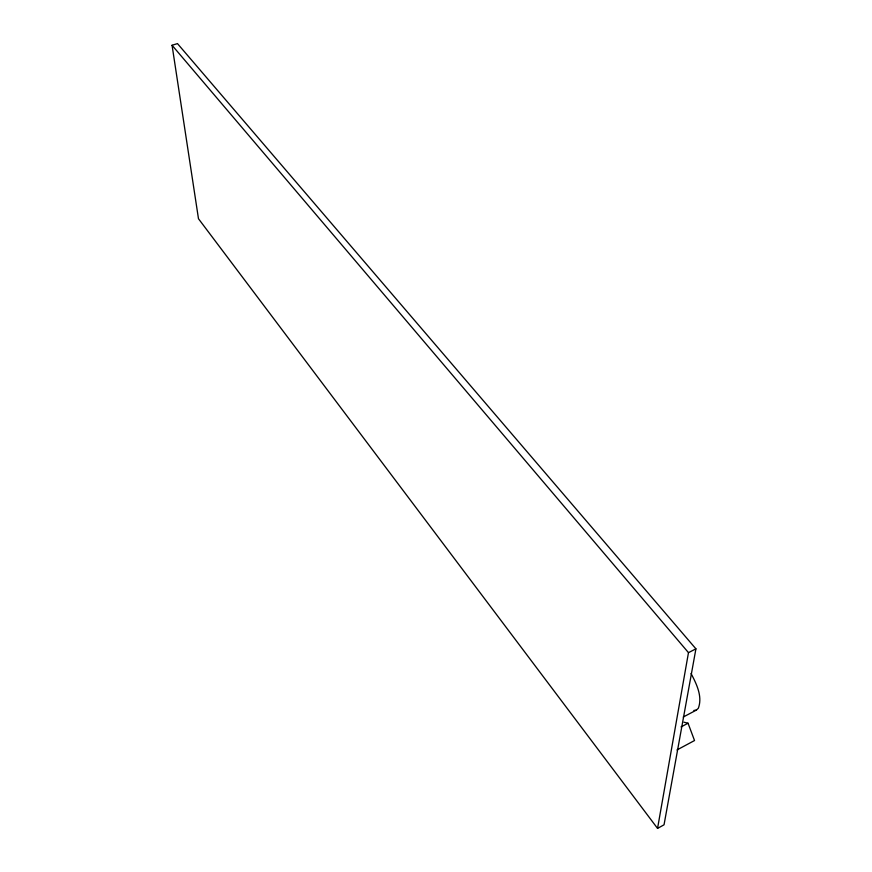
<?xml version="1.0" encoding="UTF-8"?>
<svg xmlns="http://www.w3.org/2000/svg" width="872" height="872" viewBox="0 0 872 872"><rect width="100%" height="100%" fill="white"/><g stroke="black" fill="none" stroke-linecap="round" stroke-linejoin="round"><path stroke-width="1.31" d="M657.553 828.4L688.477 652.648L172.056 45.257L177.474 43.6L695.921 648.844L664.039 824.803L657.553 828.4L198.478 218.73L172.056 45.257M683.256 717.024L696.379 710.102L698.33 708.271C702.767 696.477 696.488 683.877 691.049 673.5M676.966 749.953L694.526 740.535L688.041 723.215L683.964 722.201M680.999 726.954L688.041 723.215M688.477 652.648L695.921 648.844M693.861 710.451L696.379 710.102"/></g></svg>
